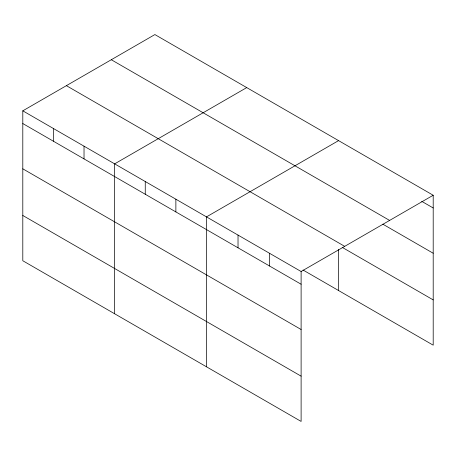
<?xml version="1.0" encoding="UTF-8"?>
<svg xmlns="http://www.w3.org/2000/svg" width="456" height="456" viewBox="0 0 456 456"><rect width="100%" height="100%" fill="white"/><g stroke="black" fill="none" stroke-linecap="round" stroke-linejoin="round"><path stroke-width="0.68" d="M22.8 110.831L301.114 271.514L301.114 421.429L22.8 260.746L22.8 110.831L154.886 34.57L433.2 195.254L433.2 345.169L303.063 270.032M246.73 87.598L114.644 163.858L114.644 313.774M338.574 140.619L206.488 216.879L206.488 366.795M301.114 271.514L433.2 195.254M421.675 201.318L433.2 207.97M111.298 59.736L389.612 220.419M382.852 224.181L433.2 253.245M66.388 85.665L344.702 246.348M342.211 247.363L433.2 299.894M22.8 123.547L301.114 284.23M22.8 168.823L301.114 329.506M22.8 215.471L301.114 376.154M338.574 249.506L338.574 290.535M269.57 253.302L269.57 266.019M238.026 235.091L238.026 247.807M175.873 199.204L175.873 211.926M145.259 181.534L145.259 194.25M84.029 146.182L84.029 158.899M53.415 128.506L53.415 141.223"/></g></svg>
